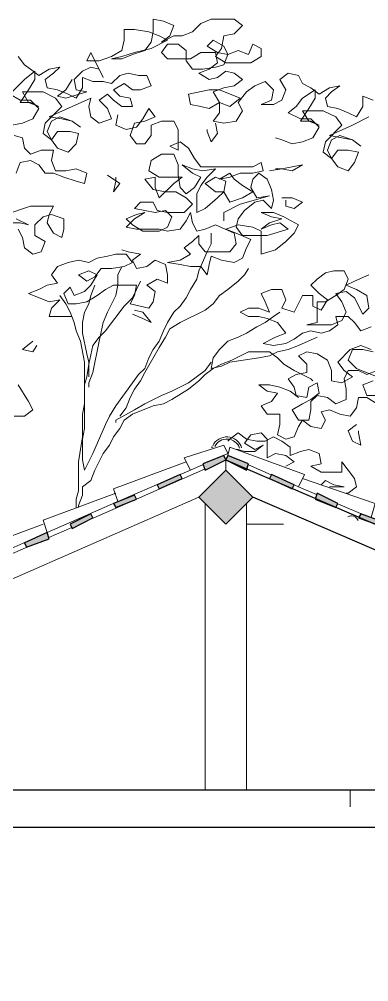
# Model space of a CAD drawing. Header units: millimetres. Extents: x -87562 to -66998, y -9230 to 528.
# Drawn here: x -76745 to -74950, y -4591 to 347 of the extents above; entities that cross this region are included whole.
import ezdxf

# ---------------------------------------------------------------- set-up
doc = ezdxf.new("R2010")
doc.units = ezdxf.units.MM
doc.layers.add('A-COB-___-___-EXI', color=250, linetype='Continuous', lineweight=25)
doc.layers.add('A-VEG-___-___-EXI', color=250, linetype='Continuous', lineweight=25)

msp = doc.modelspace()

# ---------------------------------------------------------------- hatches: boundary and pattern name
at = {"layer": 'A-COB-___-___-EXI', "true_color": 0xc19a82}
h = msp.add_hatch(color=33, dxfattribs=at)
h.paths.add_polyline_path([(-72113.1, -7712.3), (-71889.2, -7712.3), (-71889.2, -7509.8), (-72113.1, -7509.8)])
h.paths.add_polyline_path([(-79276.5, -7712.3), (-79276.5, -7509.8), (-79436.4, -7509.8), (-79436.4, -7371.2), (-79479.1, -7371.2), (-79479.1, -7712.3)])
h.paths.add_polyline_path([(-75652.2, -7552.4), (-75652.2, -7392.5), (-75726.8, -7392.5), (-75726.8, -7552.4)])
h.paths.add_polyline_path([(-78658.2, -7552.4), (-78583.6, -7552.4), (-78583.6, -7392.5), (-78658.2, -7392.5)])
h.paths.add_polyline_path([(-77848.1, -7552.4), (-77848.1, -7392.5), (-77922.7, -7392.5), (-77922.7, -7552.4)])
h.paths.add_polyline_path([(-74991.2, -7552.4), (-74916.6, -7552.4), (-74916.6, -7392.5), (-74991.2, -7392.5)])
h.paths.add_polyline_path([(-74181.1, -7552.4), (-74181.1, -7392.5), (-74266.4, -7392.5), (-74266.4, -7552.4)])
h.paths.add_polyline_path([(-77112.6, -7552.4), (-77112.6, -7392.5), (-77197.8, -7392.5), (-77197.8, -7552.4)])
h.paths.add_polyline_path([(-72795.3, -7552.4), (-72720.7, -7552.4), (-72720.7, -7392.5), (-72795.3, -7392.5)])
h.paths.add_polyline_path([(-76462.3, -7552.4), (-76377, -7552.4), (-76377, -7392.5), (-76462.3, -7392.5)])
h.paths.add_polyline_path([(-73530.8, -7552.4), (-73445.6, -7552.4), (-73445.6, -7392.5), (-73530.8, -7392.5)])
h.paths.add_polyline_path([(-82773, -5249.9), (-82634.4, -5217.9), (-82655.7, -5079.3), (-82794.3, -5100.7)])
h.paths.add_polyline_path([(-83359.3, -5196.6), (-83252.7, -5154), (-83263.3, -5132.6), (-83369.9, -5175.3)])
h.paths.add_polyline_path([(-79479.1, -5154), (-79329.8, -5154), (-79329.8, -5036.7), (-79479.1, -5036.7)])
h.paths.add_polyline_path([(-83082.1, -5090), (-82975.5, -5036.7), (-82986.2, -5015.4), (-83092.8, -5058)])
h.paths.add_polyline_path([(-82804.9, -4972.7), (-82698.4, -4919.4), (-82709, -4898.1), (-82815.6, -4940.8)])
h.paths.add_polyline_path([(-71921.2, -4898.1), (-71921.2, -4748.9), (-72081.1, -4748.9), (-72081.1, -4866.1), (-72027.8, -4866.1), (-72027.8, -4898.1)])
h.paths.add_polyline_path([(-82527.8, -4855.5), (-82421.3, -4801.9), (-82431.9, -4780.9), (-82538.5, -4834.2)])
h.paths.add_polyline_path([(-82250.6, -4738.2), (-82144, -4695.6), (-82144, -4663.6), (-82261.3, -4716.9)])
h.paths.add_polyline_path([(-81973.5, -4621), (-81856.2, -4578.3), (-81866.9, -4546.4), (-81984.1, -4599.7)])
h.paths.add_polyline_path([(-81696.3, -4503.7), (-81579.1, -4461.1), (-81589.7, -4439.8), (-81707, -4482.4)])
h.paths.add_polyline_path([(-81419.2, -4386.5), (-81301.9, -4343.8), (-81312.6, -4322.5), (-81429.8, -4365.1)])
h.paths.add_polyline_path([(-81142, -4269.2), (-81024.7, -4226.6), (-81035.4, -4205.2), (-81152.7, -4247.9)])
h.paths.add_polyline_path([(-80864.8, -4151.9), (-80747.6, -4109.3), (-80758.2, -4088), (-80875.5, -4130.6)])
h.paths.add_polyline_path([(-80587.7, -4045.3), (-80470.4, -3992), (-80481.1, -3970.7), (-80587.7, -4013.4)])
h.paths.add_polyline_path([(-80299.9, -3928.1), (-80193.3, -3874.8), (-80203.9, -3853.5), (-80310.5, -3896.1)])
h.paths.add_polyline_path([(-80022.7, -3810.8), (-79916.1, -3757.5), (-79926.8, -3736.2), (-80033.4, -3789.5)])
h.paths.add_polyline_path([(-79468.4, -3789.5), (-79276.5, -3789.5), (-79276.5, -3587), (-79468.4, -3587)])
h.paths.add_polyline_path([(-71921.2, -3768.2), (-71921.2, -3555), (-72081.1, -3555), (-72081.1, -3768.2)])
h.paths.add_polyline_path([(-79745.6, -3693.6), (-79639, -3650.9), (-79649.6, -3618.9), (-79756.2, -3672.2)])
h.paths.add_polyline_path([(-79585.7, -3629.6), (-79479.1, -3576.3), (-79489.7, -3555), (-79596.3, -3597.6)])
h.paths.add_polyline_path([(-79436.4, -3555), (-79319.2, -3512.3), (-79329.8, -3491), (-79447.1, -3533.7)])
h.paths.add_polyline_path([(-71921.2, -3533.7), (-71910.5, -3512.3), (-72027.8, -3469.7), (-72038.5, -3491)])
h.paths.add_polyline_path([(-79201.9, -3459), (-79095.3, -3416.4), (-79106, -3384.4), (-79212.6, -3437.7)])
h.paths.add_polyline_path([(-72155.7, -3437.7), (-72145, -3416.4), (-72251.6, -3363.1), (-72262.3, -3395.1)])
h.paths.add_polyline_path([(-78978, -3363.1), (-78871.4, -3309.8), (-78882.1, -3288.5), (-78988.7, -3341.8)])
h.paths.add_polyline_path([(-72379.6, -3341.8), (-72368.9, -3320.5), (-72475.5, -3267.2), (-72486.2, -3288.5)])
h.paths.add_polyline_path([(-78754.2, -3256.5), (-78636.9, -3213.9), (-78647.6, -3192.5), (-78764.8, -3235.2)])
h.paths.add_polyline_path([(-72603.4, -3245.8), (-72592.8, -3213.9), (-72710, -3171.2), (-72720.7, -3192.5)])
h.paths.add_polyline_path([(-78519.7, -3160.6), (-78413.1, -3107.3), (-78423.7, -3085.9), (-78530.3, -3139.2)])
h.paths.add_polyline_path([(-72837.9, -3139.2), (-72827.3, -3117.9), (-72933.9, -3075.3), (-72944.5, -3096.6)])
h.paths.add_polyline_path([(-78295.8, -3064.6), (-78189.2, -3011.3), (-78199.9, -2990), (-78306.5, -3032.7)])
h.paths.add_polyline_path([(-73061.8, -3043.3), (-73051.1, -3022), (-73168.4, -2968.7), (-73179.1, -3000.7)])
h.paths.add_polyline_path([(-78072, -2958), (-77954.7, -2915.4), (-77965.4, -2894.1), (-78082.6, -2936.7)])
h.paths.add_polyline_path([(-73296.3, -2947.4), (-73285.7, -2926.1), (-73392.3, -2872.8), (-73402.9, -2894.1)])
h.paths.add_polyline_path([(-77837.4, -2862.1), (-77730.8, -2808.8), (-77741.5, -2787.5), (-77848.1, -2840.8)])
h.paths.add_polyline_path([(-73520.2, -2851.4), (-73509.5, -2819.5), (-73616.1, -2776.8), (-73626.8, -2798.1)])
h.paths.add_polyline_path([(-77613.6, -2766.2), (-77507, -2712.9), (-77517.6, -2691.5), (-77624.2, -2734.2)])
h.paths.add_polyline_path([(-73744, -2744.8), (-73733.4, -2723.5), (-73850.6, -2680.9), (-73861.3, -2702.2)])
h.paths.add_polyline_path([(-77389.7, -2659.6), (-77272.5, -2616.9), (-77283.1, -2584.9), (-77400.4, -2638.2)])
h.paths.add_polyline_path([(-73978.6, -2648.9), (-73967.9, -2627.6), (-74074.5, -2584.9), (-74085.2, -2606.3)])
h.paths.add_polyline_path([(-77155.2, -2563.6), (-77048.6, -2510.3), (-77059.3, -2489), (-77165.9, -2542.3)])
h.paths.add_polyline_path([(-74202.4, -2553), (-74191.8, -2531.6), (-74309, -2478.3), (-74319.7, -2499.7)])
h.paths.add_polyline_path([(-76931.3, -2457), (-76824.7, -2414.4), (-76835.4, -2393.1), (-76942, -2435.7)])
h.paths.add_polyline_path([(-74436.9, -2457), (-74426.3, -2435.7), (-74532.9, -2382.4), (-74543.5, -2403.7)])
h.paths.add_polyline_path([(-76707.5, -2361.1), (-76590.2, -2318.4), (-76600.9, -2286.5), (-76718.1, -2339.8)])
h.paths.add_polyline_path([(-74660.8, -2350.4), (-74650.1, -2329.1), (-74756.7, -2286.5), (-74767.4, -2307.8), (-74709.6, -2330.9)])
h.paths.add_polyline_path([(-76473, -2265.1), (-76366.4, -2211.8), (-76377, -2190.5), (-76483.6, -2243.8)])
h.paths.add_polyline_path([(-74884.6, -2254.5), (-74874, -2233.2), (-74991.2, -2190.5), (-75001.9, -2211.8), (-74888.3, -2253.1)])
h.paths.add_polyline_path([(-75684.1, -2243.8), (-75545.6, -2105.2), (-75684.1, -1966.7), (-75822.7, -2105.2)])
h.paths.add_polyline_path([(-76249.1, -2158.5), (-76142.5, -2115.9), (-76153.2, -2094.6), (-76259.8, -2137.2)])
h.paths.add_polyline_path([(-75119.2, -2158.5), (-75108.5, -2137.2), (-75215.1, -2083.9), (-75225.8, -2115.9)])
h.paths.add_polyline_path([(-75343, -2062.6), (-75332.4, -2041.3), (-75449.6, -1988), (-75460.3, -2009.3)])
h.paths.add_polyline_path([(-76025.3, -2062.6), (-75908, -2009.3), (-75918.7, -1988), (-76035.9, -2041.3)])
h.paths.add_polyline_path([(-75577.5, -1966.7), (-75566.9, -1934.7), (-75673.5, -1892), (-75683.9, -1913.5)])
h.paths.add_polyline_path([(-75790.7, -1966.7), (-75684.1, -1913.4), (-75694.8, -1892), (-75801.4, -1934.7)])

# ---------------------------------------------------------------- linework, layer by layer
at = {"layer": 'A-COB-___-___-EXI', "color": 28, "lineweight": 15}
for p, q in [((-75758.8, -1849.4), (-75748.1, -1849.4)), ((-75684.1, -1913.4), (-75673.5, -1892)), ((-75684.1, -1913.4), (-75684.1, -1966.7)), ((-75792.6, -1961), (-76143, -2115)), ((-75865.4, -1966.7), (-75918, -1989.2)), ((-75441.3, -2017.9), (-75575.4, -1960.2)), ((-75568.2, -1938.5), (-75450.8, -1990.3)), ((-75224.3, -2111.4), (-75342.1, -2060.7)), ((-79276.5, -3618.9), (-75822.7, -2105.2)), ((-75387.1, -2173.5), (-75545.6, -2105.2)), ((-76170.7, -2127.2), (-76388.2, -2222.7)), ((-75790.7, -2137.2), (-75790.7, -3608.3)), ((-75577.5, -2137.2), (-75577.5, -3608.3)), ((-75000, -2208), (-75118.4, -2157)), ((-75109.1, -2138.5), (-74967.8, -2199)), ((-76475.1, -2260.9), (-76592.2, -2312.4)), ((-75577.5, -2243.8), (-75387.1, -2243.8)), ((-76681.3, -2351.6), (-77092.2, -2532.1)), ((-75387.1, -3608.3), (-78125.3, -3608.3)), ((-75044.5, -3693.6), (-75044.5, -3608.3))]:
    msp.add_line(p, q, dxfattribs=at)
at = {"layer": 'A-COB-___-___-EXI'}
for p, q in [((-72081.1, -3608.3), (-79255.2, -3608.3)), ((-73989.2, -3800.2), (-79255.2, -3800.2))]:
    msp.add_line(p, q, dxfattribs=at)
at = {"layer": 'A-COB-___-___-EXI', "color": 28, "lineweight": 15, "flags": 128}
for points in [[(-75800.4, -1937.8), (-75865.4, -1966.7), (-75897.3, -1902.7), (-75694.8, -1838.7)], [(-75694.8, -1838.7), (-75673.5, -1881.4), (-75721.4, -1902.7)], [(-75311, -2051.9), (-75279.1, -1988), (-75662.8, -1849.4), (-75673.5, -1892)], [(-76238.5, -2126.6), (-76259.8, -2062.6), (-75886.7, -1924)], [(-75977.3, -2014.6), (-76238.5, -2126.6), (-76600.9, -2286.5), (-76911.5, -2423.5)], [(-74937.4, -2210.1), (-74916.6, -2137.2), (-75289.7, -2009.3)], [(-75332.9, -2042.3), (-75311, -2051.9), (-75217.8, -2091.9)], [(-76600.9, -2286.5), (-76622.2, -2222.5), (-76249.1, -2083.9)], [(-76963.3, -2446.4), (-76995.3, -2382.4), (-76622.2, -2243.8)]]:
    msp.add_lwpolyline(points, dxfattribs=at)
at = {"layer": 'A-COB-___-___-EXI'}
for points in [[(-75684.1, -1913.4), (-75694.8, -1892), (-75801.4, -1934.7), (-75790.7, -1966.7), (-75684.1, -1913.4), (-71921.2, -3533.7), (-71910.5, -3512.3), (-72027.8, -3469.7), (-72038.5, -3491), (-71921.2, -3533.7)], [(-72081.1, -3597.6), (-75545.6, -2105.2), (-75684.1, -1966.7), (-75822.7, -2105.2), (-75684.1, -2243.8), (-75545.6, -2105.2)]]:
    msp.add_lwpolyline(points, dxfattribs=at)
for points in [[(-75566.9, -1934.7), (-75673.5, -1892), (-75683.9, -1913.5), (-75577.5, -1966.7)], [(-76025.3, -2062.6), (-75908, -2009.3), (-75918.7, -1988), (-76035.9, -2041.3)], [(-75449.6, -1988), (-75460.3, -2009.3), (-75343, -2062.6), (-75332.4, -2041.3)], [(-76142.5, -2115.9), (-76153.2, -2094.6), (-76259.8, -2137.2), (-76249.1, -2158.5)], [(-75225.8, -2115.9), (-75119.2, -2158.5), (-75108.5, -2137.2), (-75215.1, -2083.9)], [(-76377, -2190.5), (-76483.6, -2243.8), (-76473, -2265.1), (-76366.4, -2211.8)], [(-74991.2, -2190.5), (-75001.9, -2211.8), (-74884.6, -2254.5), (-74874, -2233.2)], [(-76707.5, -2361.1), (-76590.2, -2318.4), (-76600.9, -2286.5), (-76718.1, -2339.8)]]:
    msp.add_lwpolyline(points, close=True, dxfattribs=at)
at = {"layer": 'A-COB-___-___-EXI', "color": 248, "lineweight": 9}
for points in [[(-75673.5, -1796.3), (-75706.3, -1794.1), (-75737.3, -1812.3), (-75751.2, -1842.1)], [(-75674.2, -1806.9), (-75702.1, -1805.1), (-75728.3, -1820.1), (-75740.8, -1845.1)], [(-75613.4, -1853.7), (-75622.4, -1827.2), (-75646.3, -1808.8), (-75674.2, -1806.9)], [(-75602.5, -1852.2), (-75612.3, -1820.8), (-75640.5, -1798.5), (-75673.5, -1796.3)]]:
    msp.add_open_spline(points, degree=3, dxfattribs=at)
at = {"layer": 'A-COB-___-___-EXI', "color": 28, "lineweight": 15}
for points in [[(-75039.2, -2201.2), (-75045.7, -2201.2), (-75051.8, -2202.8), (-75057.1, -2205.7)], [(-75004.7, -2224.4), (-75010.3, -2210.7), (-75023.7, -2201.2), (-75039.2, -2201.2)]]:
    msp.add_open_spline(points, degree=3, dxfattribs=at)
at = {"layer": 'A-VEG-___-___-EXI', "color": 28, "lineweight": 15, "flags": 128}
for points in [[(-76473, 37.4), (-76504.9, -15.9), (-76547.6, -47.9), (-76504.9, -58.5), (-76398.3, -26.6), (-76451.6, -15.9), (-76462.3, 37.4), (-76419.7, 80), (-76377, 101.4), (-76334.4, 90.7), (-76313.1, 48.1), (-76377, 176), (-76398.3, 133.3), (-76334.4, 133.3), (-76270.4, 154.7), (-76217.1, 186.6), (-76206.5, 239.9), (-76206.5, 293.2), (-76153.2, 293.2), (-76078.6, 282.6), (-76025.3, 261.3), (-75982.6, 239.9), (-76067.9, 197.3), (-76153.2, 176), (-76217.1, 154.7), (-76270.4, 144), (-76217.1, 144), (-76163.8, 165.3), (-76099.9, 186.6), (-76067.9, 229.3), (-76057.2, 282.6), (-76057.2, 346.5), (-76003.9, 335.9), (-75950.6, 314.6), (-75972, 261.3), (-76014.6, 229.3), (-75950.6, 261.3), (-75908, 261.3), (-75854.7, 282.6), (-75812.1, 325.2), (-75758.8, 346.5), (-75641.5, 346.5), (-75598.9, 314.6), (-75641.5, 271.9), (-75694.8, 261.3), (-75705.5, 197.3), (-75737.4, 154.7), (-75684.1, 122.7), (-75556.2, 122.7), (-75502.9, 154.7), (-75502.9, 197.3), (-75545.6, 218.6), (-75566.9, 165.3), (-75620.2, 186.6), (-75673.5, 165.3), (-75694.8, 208), (-75748.1, 239.9), (-75780.1, 208), (-75726.8, 176), (-75673.5, 165.3), (-75694.8, 112), (-75737.4, 101.4), (-75801.4, 90.7), (-75854.7, 90.7), (-75886.7, 133.3), (-75886.7, 186.6), (-75929.3, 218.6), (-75982.6, 218.6), (-76014.6, 176), (-75982.6, 144), (-75865.4, 144), (-75812.1, 176), (-75737.4, 176), (-75726.8, 122.7), (-75769.4, 90.7), (-75822.7, 69.4), (-75769.4, 37.4), (-75726.8, 48.1), (-75684.1, 80), (-75641.5, 69.4), (-75598.9, 37.4), (-75641.5, 5.4), (-75694.8, -5.2), (-75748.1, -26.6), (-75716.1, -79.9), (-75662.8, -101.2), (-75609.5, -58.5), (-75716.1, -15.9), (-75769.4, -15.9), (-75876, -37.2), (-75865.4, -90.5), (-75812.1, -101.2), (-75769.4, -111.8), (-75716.1, -79.9), (-75716.1, -133.2), (-75748.1, -175.8), (-75694.8, -186.5), (-75630.8, -175.8), (-75598.9, -122.5), (-75620.2, -79.9), (-75577.5, -26.6), (-75534.9, 5.4), (-75481.6, 26.7), (-75439, -15.9), (-75449.6, -69.2), (-75502.9, -90.5), (-75439, -90.5), (-75396.3, -69.2), (-75375, -15.9), (-75407, 37.4), (-75364.3, 69.4), (-75311, 58.7), (-75289.7, 16.1), (-75247.1, -5.2), (-75204.4, -37.2), (-75151.1, -5.2), (-75097.8, 5.4), (-75140.5, -26.6), (-75172.5, -58.5), (-75161.8, -101.2), (-75108.5, -111.8), (-75055.2, -133.2), (-75012.6, -154.5), (-74980.6, -101.2), (-74980.6, -47.9), (-74927.3, -69.2)], [(-76750.1, 154.7), (-76718.1, 112), (-76686.2, 90.7), (-76643.5, 58.7), (-76590.2, 90.7), (-76536.9, 101.4), (-76568.9, 69.4), (-76611.5, 37.4), (-76600.9, -5.2), (-76547.6, -15.9), (-76494.3, -37.2), (-76451.6, -58.5), (-76419.7, -5.2), (-76419.7, 48.1), (-76366.4, 26.7), (-76313.1, 26.7), (-76270.4, 16.1), (-76227.8, 58.7), (-76185.1, 69.4), (-76131.9, 58.7), (-76089.2, 58.7), (-76067.9, 5.4), (-76121.2, -15.9), (-76163.8, -15.9), (-76206.5, 16.1), (-76259.8, -15.9), (-76227.8, -47.9), (-76174.5, -58.5), (-76163.8, -101.2), (-76217.1, -101.2), (-76259.8, -69.2), (-76291.7, -37.2), (-76334.4, -69.2), (-76291.7, -111.8), (-76270.4, -165.1), (-76334.4, -186.5), (-76377, -154.5), (-76387.7, -101.2), (-76377, -58.5), (-76473, -101.2), (-76590.2, -154.5), (-76526.3, -165.1), (-76473, -175.8), (-76430.3, -207.8), (-76473, -175.8), (-76536.9, -154.5), (-76579.6, -175.8), (-76600.9, -229.1), (-76579.6, -271.7), (-76547.6, -229.1), (-76483.6, -229.1), (-76441, -239.8), (-76451.6, -293.1), (-76494.3, -335.7), (-76547.6, -314.4), (-76579.6, -271.7), (-76622.2, -239.8), (-76611.5, -186.5), (-76526.3, -101.2), (-76558.2, -58.5), (-76622.2, -26.6), (-76728.8, -26.6), (-76696.8, -79.9), (-76643.5, -101.2), (-76686.2, -79.9), (-76739.5, -79.9), (-76696.8, -15.9), (-76664.8, 37.4), (-76664.8, 80), (-76718.1, 37.4), (-76792.8, -37.2), (-76739.5, -69.2), (-76686.2, -69.2), (-76643.5, -111.8), (-76675.5, -165.1), (-76728.8, -186.5), (-76782.1, -197.1)], [(-74948.6, -154.5), (-75033.9, -197.1), (-75151.1, -250.4), (-75087.2, -261.1), (-75033.9, -271.7), (-74991.2, -303.7), (-75033.9, -271.7), (-75097.8, -250.4), (-75140.5, -271.7), (-75161.8, -325), (-75140.5, -367.7), (-75108.5, -325), (-75055.2, -325), (-75001.9, -335.7), (-75023.2, -389), (-75055.2, -431.6), (-75108.5, -410.3), (-75140.5, -367.7), (-75183.1, -335.7), (-75172.5, -282.4), (-75087.2, -197.1), (-75119.2, -154.5), (-75183.1, -122.5), (-75289.7, -122.5), (-75257.7, -175.8), (-75204.4, -197.1), (-75247.1, -175.8), (-75300.4, -175.8), (-75257.7, -111.8), (-75225.8, -58.5), (-75225.8, -15.9), (-75289.7, -58.5), (-75321.7, -101.2), (-75364.3, -133.2), (-75300.4, -165.1), (-75247.1, -165.1), (-75204.4, -207.8), (-75236.4, -261.1), (-75289.7, -282.4), (-75343, -293.1), (-75396.3, -271.7), (-75428.3, -261.1)], [(-76238.5, -143.8), (-76249.1, -197.1), (-76195.8, -218.4), (-76142.5, -207.8), (-76110.5, -165.1), (-76078.6, -111.8), (-76046.6, -154.5), (-76099.9, -175.8), (-76153.2, -186.5), (-76174.5, -250.4), (-76142.5, -293.1), (-76099.9, -293.1), (-76067.9, -250.4), (-76067.9, -197.1), (-76014.6, -175.8), (-75950.6, -175.8), (-75929.3, -218.4), (-75929.3, -325), (-75972, -303.7), (-75918.7, -282.4), (-75876, -314.4), (-75844, -367.7), (-75812.1, -410.3), (-75545.6, -410.3), (-75502.9, -389), (-75492.3, -431.6), (-75545.6, -442.3), (-75609.5, -442.3), (-75662.8, -463.6), (-75716.1, -474.3), (-75662.8, -442.3), (-75641.5, -474.3), (-75598.9, -506.3), (-75545.6, -538.2), (-75598.9, -570.2), (-75662.8, -591.5), (-75694.8, -538.2), (-75684.1, -484.9), (-75737.4, -463.6), (-75790.7, -495.6), (-75737.4, -538.2), (-75694.8, -538.2), (-75726.8, -570.2), (-75790.7, -623.5), (-75833.4, -644.8), (-75833.4, -548.9), (-75812.1, -506.3), (-75780.1, -463.6), (-75737.4, -421), (-75801.4, -431.6), (-75854.7, -421), (-75908, -399.7), (-75854.7, -442.3), (-75812.1, -463.6), (-75844, -516.9), (-75886.7, -548.9), (-75918.7, -516.9), (-75929.3, -453), (-75929.3, -399.7), (-75950.6, -346.4), (-76014.6, -346.4), (-76067.9, -378.3), (-76078.6, -431.6), (-76025.3, -463.6), (-75908, -463.6), (-75950.6, -495.6), (-76025.3, -570.2), (-76046.6, -516.9), (-76046.6, -463.6), (-76099.9, -474.3), (-76057.2, -527.6), (-75993.3, -538.2), (-75940, -538.2), (-75886.7, -570.2), (-75854.7, -602.2), (-75897.3, -644.8), (-75982.6, -644.8), (-76035.9, -634.2), (-76057.2, -591.5), (-76121.2, -591.5), (-76153.2, -623.5), (-76046.6, -644.8), (-75993.3, -634.2), (-75961.3, -666.2), (-75982.6, -719.5), (-76025.3, -740.8), (-76110.5, -740.8), (-76163.8, -708.8), (-76195.8, -676.8), (-76142.5, -655.5), (-76099.9, -644.8), (-76153.2, -676.8), (-76195.8, -719.5), (-76142.5, -730.1), (-76025.3, -730.1), (-75982.6, -740.8), (-75918.7, -730.1), (-75886.7, -687.5), (-75865.4, -644.8), (-75854.7, -698.1), (-75833.4, -740.8), (-75790.7, -730.1), (-75737.4, -708.8), (-75641.5, -751.4), (-75630.8, -804.7), (-75662.8, -847.4), (-75790.7, -847.4), (-75822.7, -804.7), (-75822.7, -762.1), (-75854.7, -794.1), (-75897.3, -826.1), (-75865.4, -858), (-75918.7, -890), (-75982.6, -900.7), (-75918.7, -911.3), (-75865.4, -922), (-75812.1, -922), (-75780.1, -964.6), (-75769.4, -911.3), (-75758.8, -868.7), (-75705.5, -890), (-75641.5, -900.7), (-75598.9, -879.4), (-75577.5, -826.1), (-75556.2, -783.4), (-75630.8, -751.4), (-75684.1, -730.1), (-75620.2, -708.8), (-75545.6, -719.5), (-75502.9, -740.8), (-75502.9, -858), (-75428.3, -836.7), (-75375, -794.1), (-75332.4, -751.4), (-75311, -708.8), (-75385.7, -666.2), (-75439, -644.8), (-75502.9, -644.8), (-75449.6, -666.2), (-75396.3, -676.8), (-75460.3, -698.1), (-75502.9, -730.1), (-75449.6, -708.8), (-75407, -698.1), (-75364.3, -730.1), (-75470.9, -762.1), (-75598.9, -762.1), (-75630.8, -719.5), (-75620.2, -676.8), (-75588.2, -634.2), (-75534.9, -591.5), (-75492.3, -580.9), (-75449.6, -623.5), (-75439, -580.9), (-75449.6, -527.6), (-75470.9, -474.3), (-75513.6, -442.3), (-75545.6, -474.3), (-75556.2, -516.9), (-75524.2, -570.2), (-75460.3, -559.6), (-75609.5, -602.2), (-75694.8, -644.8), (-75694.8, -687.5)], [(-75737.4, -186.5), (-75726.8, -239.8), (-75758.8, -282.4), (-75780.1, -229.1), (-75780.1, -218.4)], [(-76760.8, -442.3), (-76739.5, -389), (-76686.2, -378.3), (-76643.5, -399.7), (-76611.5, -442.3), (-76568.9, -442.3), (-76515.6, -463.6), (-76451.6, -484.9), (-76409, -495.6), (-76398.3, -442.3), (-76451.6, -421), (-76504.9, -431.6), (-76558.2, -431.6), (-76579.6, -378.3), (-76568.9, -325), (-76632.9, -325), (-76686.2, -346.4), (-76718.1, -314.4), (-76728.8, -261.1), (-76771.4, -250.4)], [(-75460.3, -431.6), (-75396.3, -421), (-75289.7, -399.7), (-75343, -431.6), (-75396.3, -421), (-75428.3, -421)], [(-76291.7, -453), (-76227.8, -495.6), (-76259.8, -538.2), (-76249.1, -484.9), (-76249.1, -463.6)], [(-75396.3, -570.2), (-75343, -570.2), (-75289.7, -591.5), (-75332.4, -623.5), (-75375, -612.9), (-75375, -580.9)], [(-76814.1, -655.5), (-76686.2, -612.9), (-76568.9, -612.9), (-76590.2, -655.5), (-76600.9, -698.1), (-76568.9, -751.4), (-76526.3, -772.8), (-76515.6, -730.1), (-76515.6, -676.8), (-76579.6, -655.5), (-76622.2, -666.2), (-76664.8, -708.8), (-76664.8, -762.1), (-76611.5, -794.1), (-76632.9, -847.4), (-76675.5, -858), (-76718.1, -826.1), (-76728.8, -772.8), (-76750.1, -730.1)], [(-76792.8, -698.1), (-76739.5, -698.1), (-76696.8, -708.8), (-76760.8, -676.8)], [(-75758.8, -751.4), (-75758.8, -804.7), (-75780.1, -847.4), (-75822.7, -943.3), (-75833.4, -986), (-75865.4, -1039.3), (-75886.7, -1081.9), (-75918.7, -1124.5), (-75950.6, -1156.5), (-75982.6, -1209.8), (-76003.9, -1252.5), (-76025.3, -1305.7), (-76057.2, -1348.4), (-76078.6, -1391), (-76099.9, -1444.3), (-76131.9, -1476.3), (-76163.8, -1518.9), (-76249.1, -1636.2), (-76281.1, -1689.5), (-76302.4, -1732.1), (-76366.4, -1881.4), (-76409, -1966.7), (-76419.7, -1913.4), (-76419.7, -1806.8), (-76409, -1753.5), (-76409, -1529.6), (-76398.3, -1487), (-76387.7, -1423), (-76366.4, -1327.1), (-76334.4, -1284.4), (-76302.4, -1252.5), (-76206.5, -1124.5), (-76163.8, -1081.9), (-76121.2, -996.6)], [(-76473, -1177.8), (-76590.2, -1177.8), (-76579.6, -1135.2), (-76536.9, -1092.6), (-76590.2, -1103.2), (-76696.8, -1060.6), (-76643.5, -1039.3), (-76600.9, -1017.9), (-76547.6, -1007.3), (-76579.6, -964.6), (-76547.6, -922), (-76494.3, -900.7), (-76441, -890), (-76387.7, -900.7), (-76345.1, -879.4), (-76291.7, -868.7), (-76249.1, -858), (-76195.8, -858), (-76163.8, -900.7), (-76206.5, -922), (-76270.4, -932.7), (-76323.7, -932.7), (-76355.7, -975.3), (-76398.3, -996.6), (-76441, -964.6), (-76387.7, -943.3), (-76345.1, -964.6), (-76377, -1017.9), (-76409, -1049.9), (-76462.3, -1071.2), (-76483.6, -1028.6), (-76515.6, -1060.6), (-76494.3, -1113.9), (-76451.6, -1113.9), (-76398.3, -1103.2), (-76345.1, -1071.2), (-76302.4, -1039.3), (-76259.8, -1017.9), (-76142.5, -1017.9), (-76153.2, -1071.2), (-76174.5, -1113.9), (-76078.6, -1135.2), (-76057.2, -1103.2), (-76046.6, -1049.9), (-76089.2, -1017.9), (-76035.9, -986), (-75982.6, -1007.3), (-75982.6, -964.6), (-75993.3, -911.3), (-76046.6, -890), (-76089.2, -922), (-76142.5, -932.7), (-76163.8, -890), (-76121.2, -858), (-76185.1, -847.4), (-76217.1, -836.7)], [(-76217.1, -922), (-76238.5, -964.6), (-76238.5, -1017.9), (-76249.1, -1071.2), (-76291.7, -1156.5), (-76313.1, -1209.8), (-76334.4, -1305.7), (-76366.4, -1465.6), (-76387.7, -1518.9), (-76387.7, -1540.3)], [(-76227.8, -1689.5), (-76195.8, -1646.9), (-76174.5, -1593.6), (-76153.2, -1550.9), (-76121.2, -1508.3), (-76099.9, -1465.6), (-76025.3, -1337.7), (-75993.3, -1284.4), (-75972, -1241.8), (-75918.7, -1209.8), (-75790.7, -1145.9), (-75748.1, -1113.9), (-75716.1, -1071.2), (-75673.5, -1039.3), (-75620.2, -996.6), (-75588.2, -964.6), (-75566.9, -932.7)], [(-74937.9, -1231.1), (-74991.2, -1252.5), (-75023.2, -1209.8), (-75055.2, -1177.8), (-75119.2, -1177.8), (-75108.5, -1220.5), (-75151.1, -1252.5), (-75193.8, -1263.1), (-75247.1, -1252.5), (-75289.7, -1263.1), (-75332.4, -1295.1), (-75375, -1316.4), (-75439, -1327.1), (-75492.3, -1316.4), (-75428.3, -1284.4), (-75375, -1263.1), (-75417.6, -1209.8), (-75470.9, -1188.5), (-75513.6, -1177.8), (-75566.9, -1177.8), (-75609.5, -1156.5), (-75566.9, -1135.2), (-75513.6, -1135.2), (-75460.3, -1156.5), (-75481.6, -1103.2), (-75502.9, -1060.6), (-75449.6, -1039.3), (-75396.3, -1039.3), (-75375, -1092.6), (-75396.3, -1135.2), (-75332.4, -1156.5), (-75289.7, -1071.2), (-75236.4, -1071.2), (-75236.4, -1124.5), (-75193.8, -1145.9), (-75161.8, -1092.6), (-75204.4, -1060.6), (-75247.1, -1017.9), (-75215.1, -986), (-75172.5, -954), (-75129.8, -943.3), (-75076.5, -943.3), (-75055.2, -986), (-75076.5, -1039.3), (-75119.2, -1071.2), (-75172.5, -1103.2), (-75215.1, -1103.2), (-75215.1, -1209.8), (-75268.4, -1220.5), (-75140.5, -1220.5), (-75087.2, -1199.2), (-75065.9, -1156.5), (-75087.2, -1103.2), (-75119.2, -1060.6), (-75065.9, -1049.9), (-75023.2, -1081.9), (-74980.6, -1167.2), (-74948.6, -1135.2), (-74959.3, -1071.2), (-75012.6, -1039.3), (-75065.9, -1017.9), (-75023.2, -996.6), (-74948.6, -964.6)], [(-76355.7, -1017.9), (-76377, -1071.2), (-76387.7, -1113.9), (-76409, -1156.5), (-76419.7, -1209.8), (-76419.7, -1263.1), (-76398.3, -1369.7), (-76387.7, -1412.3), (-76387.7, -1487)], [(-76536.9, -1071.2), (-76504.9, -1113.9), (-76483.6, -1156.5), (-76462.3, -1209.8), (-76451.6, -1252.5), (-76430.3, -1305.7), (-76409, -1412.3), (-76409, -1625.5), (-76419.7, -1678.8), (-76419.7, -1796.1), (-76441, -1924), (-76441, -2073.3), (-76451.6, -2115.9), (-76451.6, -2158.5)], [(-76163.8, -1167.2), (-76110.5, -1188.5), (-76067.9, -1209.8), (-76110.5, -1156.5), (-76153.2, -1145.9)], [(-75215.1, -1284.4), (-75311, -1327.1), (-75364.3, -1348.4), (-75417.6, -1359), (-75460.3, -1380.4), (-75513.6, -1391), (-75662.8, -1412.3), (-75705.5, -1433.7), (-75758.8, -1444.3), (-75748.1, -1391), (-75716.1, -1348.4), (-75673.5, -1305.7), (-75620.2, -1284.4), (-75577.5, -1263.1), (-75524.2, -1231.1), (-75481.6, -1209.8), (-75439, -1177.8), (-75407, -1156.5)], [(-76675.5, -1305.7), (-76728.8, -1348.4), (-76675.5, -1359), (-76654.2, -1327.1)], [(-74937.9, -1348.4), (-74991.2, -1327.1), (-75044.5, -1348.4), (-75108.5, -1412.3), (-75076.5, -1455), (-75033.9, -1487), (-75087.2, -1518.9), (-75140.5, -1508.3), (-75140.5, -1455), (-75161.8, -1401.7), (-75215.1, -1369.7), (-75268.4, -1359), (-75311, -1380.4), (-75268.4, -1423), (-75268.4, -1465.6), (-75321.7, -1476.3), (-75364.3, -1497.6), (-75332.4, -1540.3), (-75321.7, -1582.9), (-75268.4, -1593.6), (-75257.7, -1540.3), (-75215.1, -1518.9), (-75204.4, -1572.2), (-75247.1, -1604.2), (-75289.7, -1625.5), (-75343, -1657.5), (-75311, -1710.8), (-75257.7, -1710.8), (-75247.1, -1657.5), (-75247.1, -1614.9), (-75215.1, -1582.9), (-75161.8, -1593.6), (-75119.2, -1625.5), (-75065.9, -1604.2), (-75065.9, -1550.9), (-75076.5, -1497.6), (-75055.2, -1455), (-75001.9, -1455), (-74959.3, -1476.3), (-74906, -1455)], [(-76441, -2158.5), (-76441, -2147.9), (-76419.7, -2094.6), (-76419.7, -2051.9), (-76377, -2020), (-76355.7, -1966.7), (-76313.1, -1881.4), (-76281.1, -1838.7), (-76259.8, -1796.1), (-76227.8, -1753.5), (-76206.5, -1710.8), (-76163.8, -1678.8), (-76057.2, -1636.2), (-76003.9, -1625.5), (-75961.3, -1604.2), (-75876, -1550.9), (-75822.7, -1508.3), (-75790.7, -1476.3), (-75748.1, -1444.3), (-75705.5, -1423), (-75652.2, -1401.7), (-75566.9, -1359), (-75460.3, -1359), (-75417.6, -1391), (-75385.7, -1423), (-75332.4, -1455), (-75247.1, -1497.6), (-75236.4, -1508.3)], [(-74927.3, -1359), (-74980.6, -1348.4), (-75033.9, -1348.4), (-75055.2, -1401.7), (-75012.6, -1444.3), (-74906, -1487)], [(-75758.8, -1412.3), (-75790.7, -1455), (-75876, -1518.9), (-75961.3, -1561.6), (-76014.6, -1582.9), (-76099.9, -1625.5), (-76153.2, -1657.5), (-76249.1, -1710.8), (-76249.1, -1721.5)], [(-76750.1, -1529.6), (-76696.8, -1614.9), (-76675.5, -1657.5), (-76718.1, -1689.5), (-76771.4, -1689.5)], [(-75311, -1593.6), (-75353.7, -1561.6), (-75407, -1540.3), (-75460.3, -1529.6), (-75513.6, -1529.6), (-75470.9, -1561.6), (-75417.6, -1572.2), (-75449.6, -1614.9), (-75502.9, -1636.2), (-75470.9, -1678.8), (-75407, -1678.8), (-75407, -1732.1), (-75417.6, -1785.4), (-75375, -1806.8), (-75332.4, -1796.1), (-75311, -1742.8), (-75289.7, -1710.8), (-75247.1, -1742.8), (-75193.8, -1753.5), (-75172.5, -1710.8), (-75193.8, -1668.2), (-75151.1, -1657.5), (-75097.8, -1678.8), (-75044.5, -1689.5), (-75012.6, -1646.9), (-75001.9, -1593.6), (-74959.3, -1593.6), (-74906, -1625.5)], [(-74895.3, -1582.9), (-74959.3, -1582.9), (-74980.6, -1529.6), (-74927.3, -1508.3)], [(-75673.5, -1817.4), (-75662.8, -1806.8), (-75620.2, -1774.8), (-75577.5, -1806.8), (-75524.2, -1817.4), (-75481.6, -1817.4), (-75439, -1796.1), (-75396.3, -1817.4), (-75353.7, -1849.4), (-75353.7, -1892), (-75300.4, -1870.7), (-75257.7, -1860.1), (-75204.4, -1881.4), (-75193.8, -1934.7), (-75247.1, -1945.3), (-75193.8, -1977.3), (-75087.2, -1977.3), (-75087.2, -1924), (-75023.2, -2009.3), (-75012.6, -2051.9), (-75055.2, -2083.9), (-75065.9, -2083.9)], [(-75375, -1945.3), (-75332.4, -1924), (-75375, -1892), (-75428.3, -1881.4), (-75470.9, -1902.7), (-75470.9, -1806.8), (-75502.9, -1774.8), (-75556.2, -1785.4), (-75588.2, -1828.1), (-75534.9, -1860.1), (-75492.3, -1838.7), (-75534.9, -1870.7), (-75588.2, -1870.7), (-75620.2, -1860.1), (-75630.8, -1860.1)], [(-75012.6, -1732.1), (-75055.2, -1764.1), (-75033.9, -1817.4), (-74991.2, -1838.7), (-75001.9, -1774.8), (-75001.9, -1764.1)], [(-75151.1, -2051.9), (-75076.5, -2051.9), (-75129.8, -2041.3), (-75172.5, -2020), (-75193.8, -2041.3)]]:
    msp.add_lwpolyline(points, dxfattribs=at)

doc.saveas('drawing.dxf')
